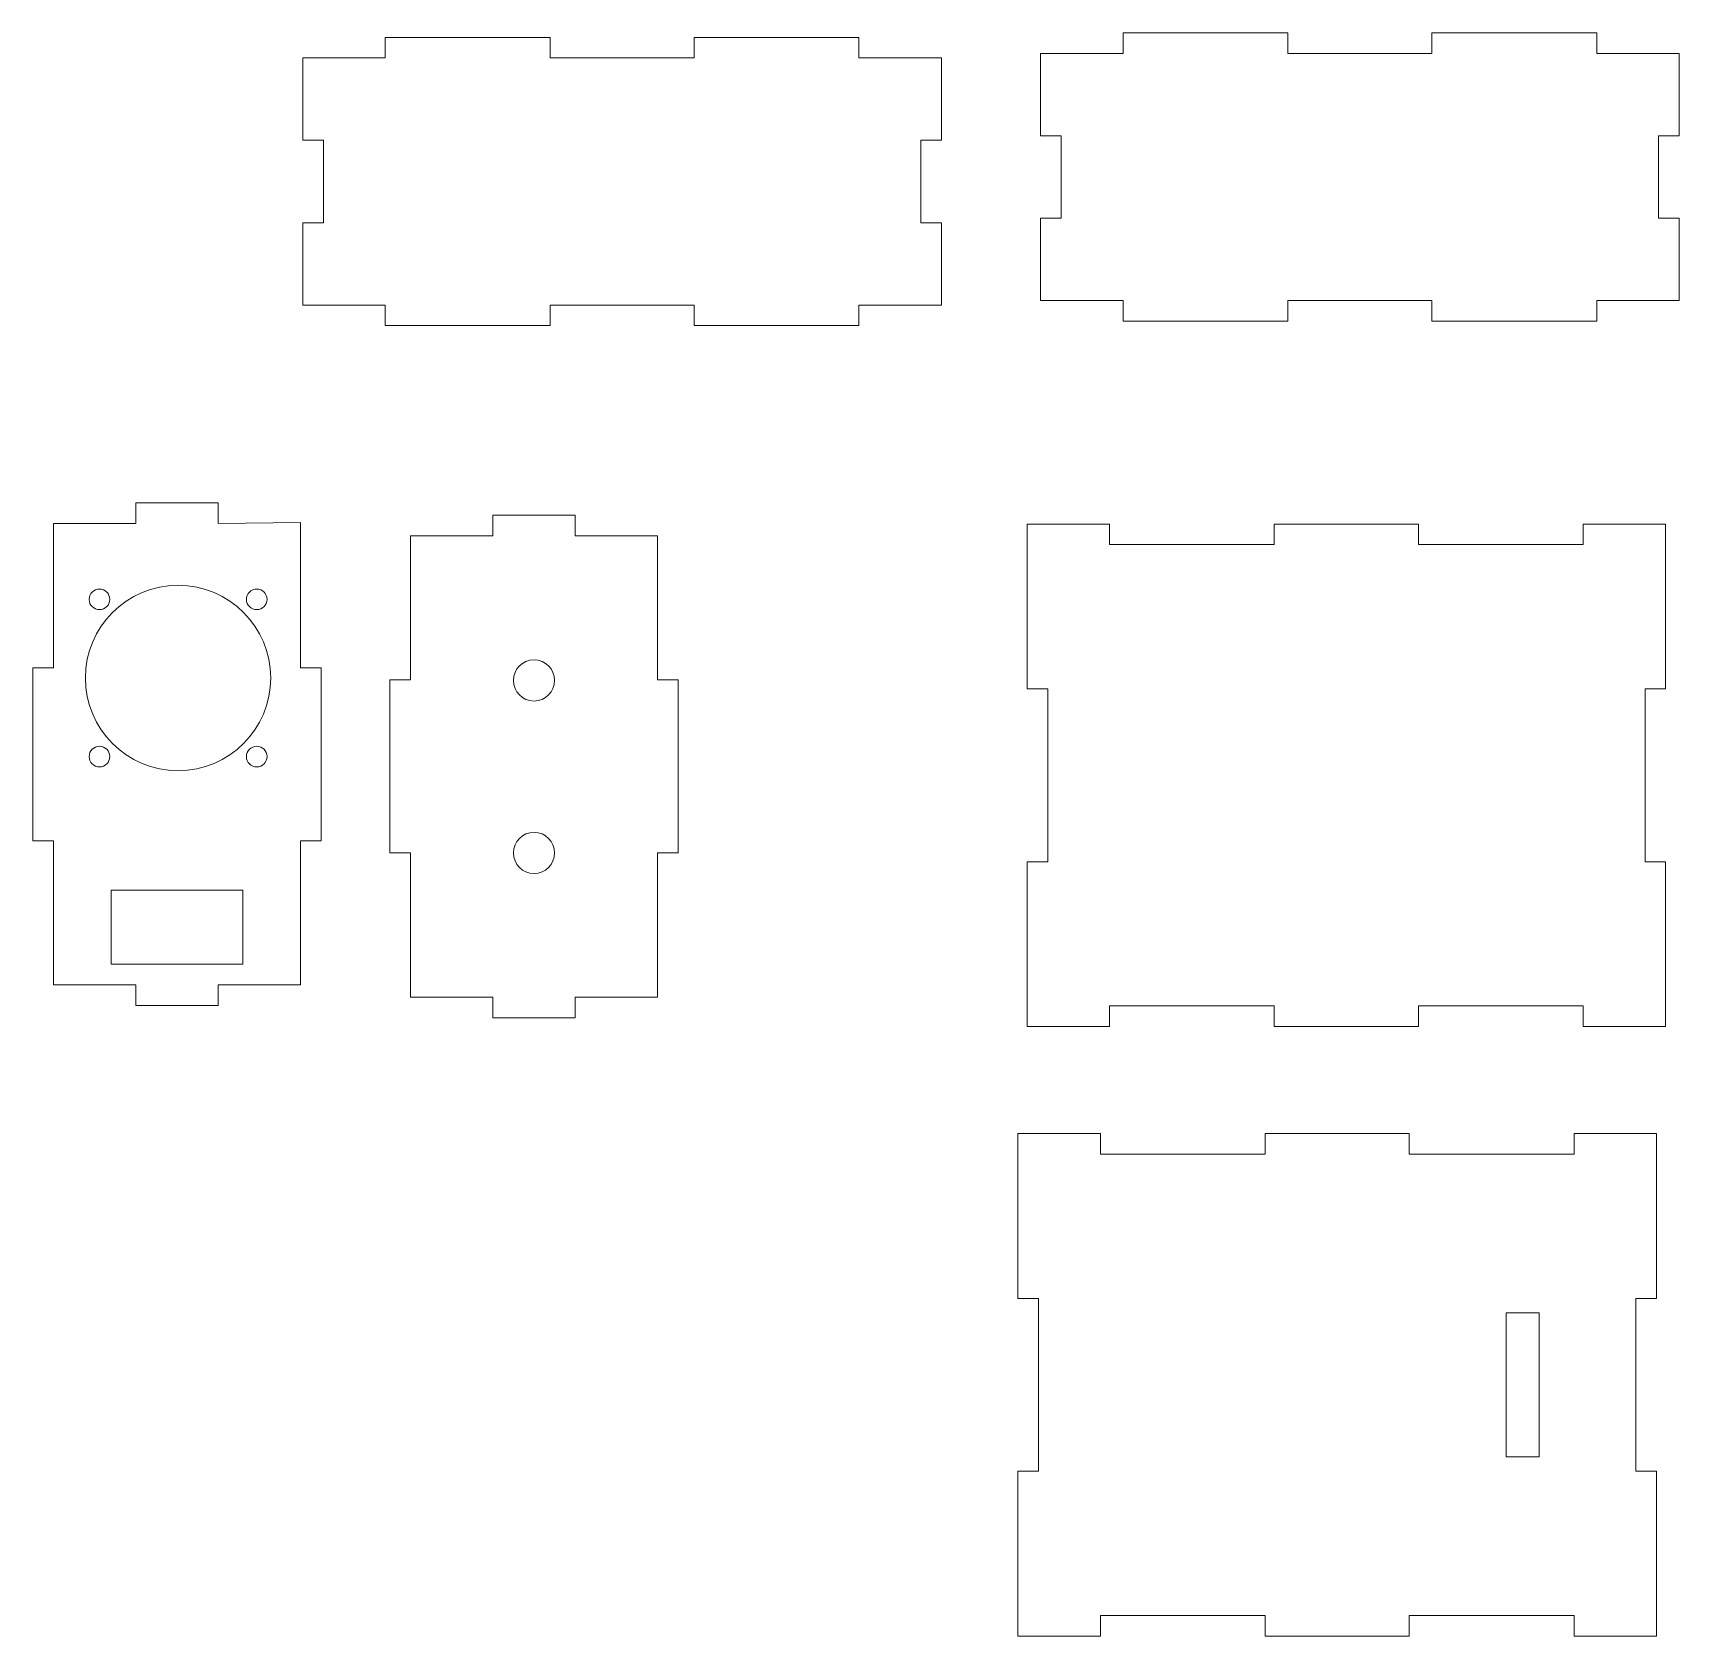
# Model space of a CAD drawing. Header units: inches. Extents: x 7.86 to 17.85, y 10.55 to 20.28.
import ezdxf

# ---------------------------------------------------------------- set-up
doc = ezdxf.new("R2010")
doc.units = ezdxf.units.IN
doc.header["$MEASUREMENT"] = 0

msp = doc.modelspace()

# ---------------------------------------------------------------- linework, layer by layer
at = {"lineweight": 0}
for p, q in [((11, 20.25), (10, 20.25)), ((10, 20.25), (10, 20.125)), ((11, 20.125), (11, 20.25)), ((12.875, 20.25), (11.875, 20.25)), ((11.875, 20.25), (11.875, 20.125)), ((12.875, 20.125), (12.875, 20.25)), ((15.4775, 20.2768), (14.4775, 20.2768)), ((14.4775, 20.2768), (14.4775, 20.1518)), ((15.4775, 20.1518), (15.4775, 20.2768)), ((17.3525, 20.2768), (16.3525, 20.2768)), ((16.3525, 20.2768), (16.3525, 20.1518)), ((17.3525, 20.1518), (17.3525, 20.2768)), ((10, 20.125), (9.5, 20.125)), ((9.5, 20.125), (9.5, 19.625)), ((9.5, 20.125), (9.5, 19.875)), ((9.5, 20.125), (9.5, 19.625)), ((9.5, 20.125), (9.5, 19.625)), ((11.875, 20.125), (11, 20.125)), ((13.375, 20.125), (12.875, 20.125)), ((13.375, 20.125), (13.375, 19.625)), ((13.375, 19.625), (13.375, 20.125)), ((14.4775, 20.1518), (13.9775, 20.1518)), ((13.9775, 20.1518), (13.9775, 19.6518)), ((13.9775, 20.1518), (13.9775, 19.9018)), ((13.9775, 20.1518), (13.9775, 19.6518)), ((13.9775, 20.1518), (13.9775, 19.6518)), ((16.3525, 20.1518), (15.4775, 20.1518)), ((17.8525, 20.1518), (17.3525, 20.1518)), ((17.8525, 19.6518), (17.8525, 20.1518)), ((17.8525, 20.1518), (17.8525, 19.6518)), ((9.5, 19.625), (9.625, 19.625)), ((9.625, 19.625), (9.625, 19.125)), ((13.375, 19.625), (13.25, 19.625)), ((13.25, 19.625), (13.25, 19.125)), ((13.9775, 19.6518), (14.1025, 19.6518)), ((14.1025, 19.6518), (14.1025, 19.1518)), ((17.8525, 19.6518), (17.7275, 19.6518)), ((17.7275, 19.6518), (17.7275, 19.1518)), ((9.625, 19.125), (9.5, 19.125)), ((9.5, 19.125), (9.5, 18.625)), ((13.25, 19.125), (13.375, 19.125)), ((13.375, 18.625), (13.375, 19.125)), ((13.9775, 19.1518), (13.9775, 18.6518)), ((14.1025, 19.1518), (13.9775, 19.1518)), ((17.7275, 19.1518), (17.8525, 19.1518)), ((17.8525, 18.6518), (17.8525, 19.1518)), ((9.5, 18.625), (10, 18.625)), ((10, 18.625), (10, 18.5)), ((11, 18.5), (11, 18.625)), ((11, 18.625), (11.875, 18.625)), ((11.875, 18.625), (11.875, 18.5)), ((12.875, 18.5), (12.875, 18.625)), ((12.875, 18.625), (13.375, 18.625)), ((13.9775, 18.6518), (14.4775, 18.6518)), ((14.4775, 18.6518), (14.4775, 18.5268)), ((15.4775, 18.5268), (15.4775, 18.6518)), ((15.4775, 18.6518), (16.3525, 18.6518)), ((16.3525, 18.6518), (16.3525, 18.5268)), ((17.3525, 18.5268), (17.3525, 18.6518)), ((17.3525, 18.6518), (17.8525, 18.6518)), ((10, 18.5), (11, 18.5)), ((11.875, 18.5), (12.875, 18.5)), ((14.4775, 18.5268), (15.4775, 18.5268)), ((16.3525, 18.5268), (17.3525, 18.5268)), ((8.4861, 17.299), (8.4861, 17.424)), ((8.4861, 17.424), (8.9861, 17.424)), ((8.9861, 17.424), (8.9861, 17.299)), ((7.9861, 17.299), (8.4861, 17.299)), ((7.9861, 17.299), (7.9861, 16.424)), ((8.9861, 17.299), (9.4861, 17.3044)), ((9.4861, 17.3044), (9.4861, 16.424)), ((10.6525, 17.2245), (10.6525, 17.3495)), ((10.6525, 17.3495), (11.1525, 17.3495)), ((11.1525, 17.3495), (11.1525, 17.2245)), ((14.3957, 17.2959), (13.8957, 17.2959)), ((13.8957, 17.2959), (14.3957, 17.2959)), ((13.8957, 16.2959), (13.8957, 17.2959)), ((14.3957, 17.2959), (14.3957, 17.1709)), ((16.2707, 17.2959), (15.3957, 17.2959)), ((15.3957, 17.1709), (15.3957, 17.2959)), ((16.2707, 17.1709), (16.2707, 17.2959)), ((17.7707, 17.2959), (17.2707, 17.2959)), ((17.2707, 17.2959), (17.2707, 17.1709)), ((17.6457, 17.2959), (17.7707, 17.2959)), ((17.7707, 17.2959), (17.7707, 16.2959)), ((10.1525, 17.2245), (10.6525, 17.2245)), ((10.1525, 17.2245), (10.1525, 16.3495)), ((11.1525, 17.2245), (11.6525, 17.2245)), ((11.6525, 16.3495), (11.6525, 17.2245)), ((14.3957, 17.1709), (15.3957, 17.1709)), ((17.2707, 17.1709), (16.2707, 17.1709)), ((7.8611, 15.374), (7.8611, 16.424)), ((7.8611, 16.424), (7.9861, 16.424)), ((9.4861, 16.424), (9.6111, 16.424)), ((9.6111, 16.424), (9.6111, 15.374)), ((10.0275, 15.2995), (10.0275, 16.3495)), ((10.0275, 16.3495), (10.1525, 16.3495)), ((11.6525, 16.3495), (11.7775, 16.3495)), ((11.7775, 16.3495), (11.7775, 15.2995)), ((13.8957, 16.2959), (14.0207, 16.2959)), ((14.0207, 15.2459), (14.0207, 16.2959)), ((17.7707, 16.2959), (17.6457, 16.2959)), ((17.6457, 15.2459), (17.6457, 16.2959)), ((7.9861, 15.374), (7.8611, 15.374)), ((7.9861, 14.499), (7.9861, 15.374)), ((9.6111, 15.374), (9.4861, 15.374)), ((9.4861, 14.499), (9.4861, 15.374)), ((10.1525, 15.2995), (10.0275, 15.2995)), ((10.1525, 14.4245), (10.1525, 15.2995)), ((11.7775, 15.2995), (11.6525, 15.2995)), ((11.6525, 14.4245), (11.6525, 15.2995)), ((13.8957, 15.2459), (13.8957, 14.2459)), ((13.8957, 15.2459), (14.0207, 15.2459)), ((17.7707, 15.2459), (17.6457, 15.2459)), ((17.7707, 14.2459), (17.7707, 15.2459)), ((8.3611, 15.074), (8.3361, 15.074)), ((8.3361, 14.624), (8.3361, 15.074)), ((9.1111, 15.074), (8.3611, 15.074)), ((9.1111, 15.074), (9.1361, 15.074)), ((9.1361, 15.074), (9.1361, 14.624)), ((8.3611, 14.624), (8.3361, 14.624)), ((9.1111, 14.624), (8.3611, 14.624)), ((8.7361, 14.624), (9.1111, 14.624)), ((9.1111, 14.624), (9.1361, 14.624)), ((7.9861, 14.499), (8.4861, 14.499)), ((8.4861, 14.499), (8.4861, 14.374)), ((8.9861, 14.374), (8.9861, 14.499)), ((8.9861, 14.499), (9.4861, 14.499)), ((10.1525, 14.4245), (10.6525, 14.4245)), ((10.6525, 14.4245), (10.6525, 14.2995)), ((11.1525, 14.2995), (11.1525, 14.4245)), ((11.1525, 14.4245), (11.6525, 14.4245)), ((8.4861, 14.374), (8.9861, 14.374)), ((10.6525, 14.2995), (11.1525, 14.2995)), ((14.3957, 14.2459), (14.3957, 14.3709)), ((14.3957, 14.3709), (15.3957, 14.3709)), ((15.3957, 14.3709), (15.3957, 14.2459)), ((17.2707, 14.3709), (16.2707, 14.3709)), ((16.2707, 14.3709), (16.2707, 14.2459)), ((17.2707, 14.2459), (17.2707, 14.3709)), ((14.0207, 14.2459), (13.8957, 14.2459)), ((13.8957, 14.2459), (14.3957, 14.2459)), ((14.0207, 14.2459), (14.3957, 14.2459)), ((15.3957, 14.2459), (16.2707, 14.2459)), ((17.2707, 14.2459), (17.7707, 14.2459)), ((17.7707, 14.2459), (17.2707, 14.2459)), ((13.8398, 13.5962), (14.3398, 13.5962)), ((14.3398, 13.5962), (13.8398, 13.5962)), ((13.8398, 12.5962), (13.8398, 13.5962)), ((14.3398, 13.5962), (14.3398, 13.4712)), ((16.2148, 13.5962), (15.3398, 13.5962)), ((15.3398, 13.4712), (15.3398, 13.5962)), ((16.2148, 13.4712), (16.2148, 13.5962)), ((17.7148, 13.5962), (17.2148, 13.5962)), ((17.2148, 13.5962), (17.2148, 13.4712)), ((17.5898, 13.5962), (17.7148, 13.5962)), ((17.7148, 13.5962), (17.7148, 12.5962)), ((14.3398, 13.4712), (15.3398, 13.4712)), ((17.2148, 13.4712), (16.2148, 13.4712)), ((13.8398, 12.5962), (13.9648, 12.5962)), ((13.9648, 11.5462), (13.9648, 12.5962)), ((17.7148, 12.5962), (17.5898, 12.5962)), ((17.5898, 11.5462), (17.5898, 12.5962)), ((16.8023, 12.5087), (16.8023, 11.6337)), ((16.8023, 12.5087), (17.0023, 12.5087)), ((17.0023, 11.6337), (17.0023, 12.5087)), ((16.8023, 11.6337), (17.0023, 11.6337)), ((13.8398, 11.5462), (13.8398, 10.5462)), ((13.8398, 11.5462), (13.9648, 11.5462)), ((17.7148, 11.5462), (17.5898, 11.5462)), ((17.7148, 10.5462), (17.7148, 11.5462)), ((14.3398, 10.5462), (14.3398, 10.6712)), ((14.3398, 10.6712), (15.3398, 10.6712)), ((15.3398, 10.6712), (15.3398, 10.5462)), ((17.2148, 10.6712), (16.2148, 10.6712)), ((16.2148, 10.6712), (16.2148, 10.5462)), ((17.2148, 10.5462), (17.2148, 10.6712)), ((13.9648, 10.5462), (13.8398, 10.5462)), ((13.8398, 10.5462), (14.3398, 10.5462)), ((13.9648, 10.5462), (14.3398, 10.5462)), ((15.3398, 10.5462), (16.2148, 10.5462)), ((17.7148, 10.5462), (17.2148, 10.5462)), ((17.2148, 10.5462), (17.7148, 10.5462))]:
    msp.add_line(p, q, dxfattribs=at)
for centre, radius in [((8.7423, 16.3615), 0.5625), ((8.265, 16.8388), 0.0625), ((9.2196, 16.8388), 0.0625), ((10.9025, 16.3467), 0.125), ((8.265, 15.8843), 0.0625), ((9.2196, 15.8843), 0.0625), ((10.9025, 15.2995), 0.125)]:
    msp.add_circle(centre, radius, dxfattribs=at)

doc.saveas('drawing.dxf')
